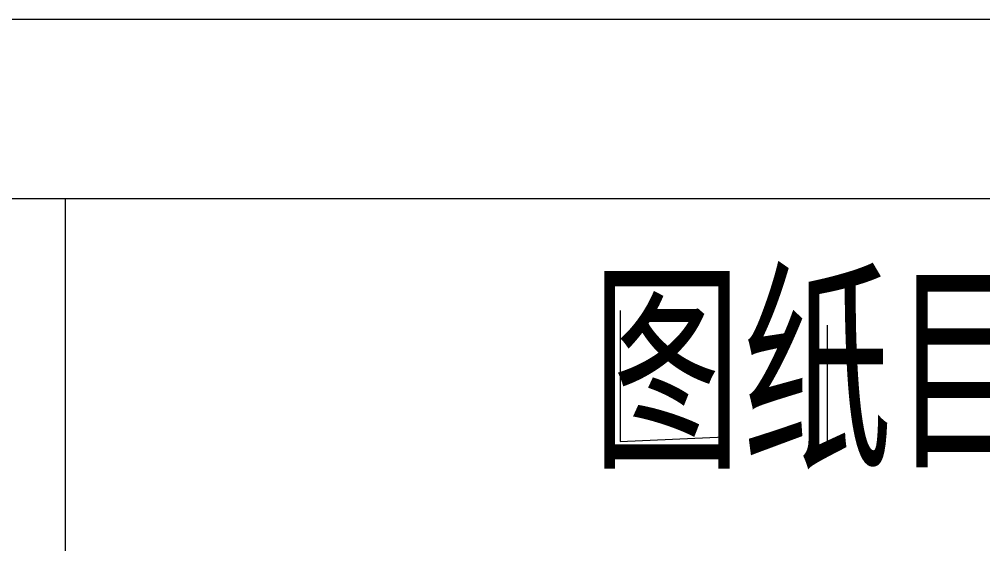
# Model space of a CAD drawing. Header units: millimetres. Extents: x 10 to 220, y 12 to 309.
# Drawn here: x 112.3 to 166, y 279.3 to 308.5 of the extents above; entities that cross this region are included whole.
import ezdxf

# ---------------------------------------------------------------- set-up
doc = ezdxf.new("R2010")
doc.units = ezdxf.units.MM
doc.layers.add('OCR_TEXT', color=6, linetype='Continuous', lineweight=0)
doc.layers.add('TRACE_STRAIGHT', color=5, linetype='Continuous', lineweight=0)
doc.styles.add('wqy-unicode', font='wqy-unicode.lff')

msp = doc.modelspace()

# ---------------------------------------------------------------- linework, layer by layer
at = {"layer": 'TRACE_STRAIGHT', "color": 5}
for p, q in [((10.043, 308.516), (219.681, 308.516)), ((34.874, 298.539), (209.901, 298.539)), ((114.901, 298.539), (114.901, 229.185)), ((145.81, 292.299), (145.81, 284.998)), ((157.339, 291.476), (157.339, 284.822)), ((145.81, 284.998), (151.648, 285.259))]:
    msp.add_line(p, q, dxfattribs=at)

# ---------------------------------------------------------------- texts
at = {"layer": 'OCR_TEXT', "color": 6, "style": 'wqy-unicode', "width": 0.666296}
msp.add_text('图纸目录', height=9.2197, dxfattribs=at).set_placement((144.225, 284.486))

doc.saveas('drawing.dxf')
